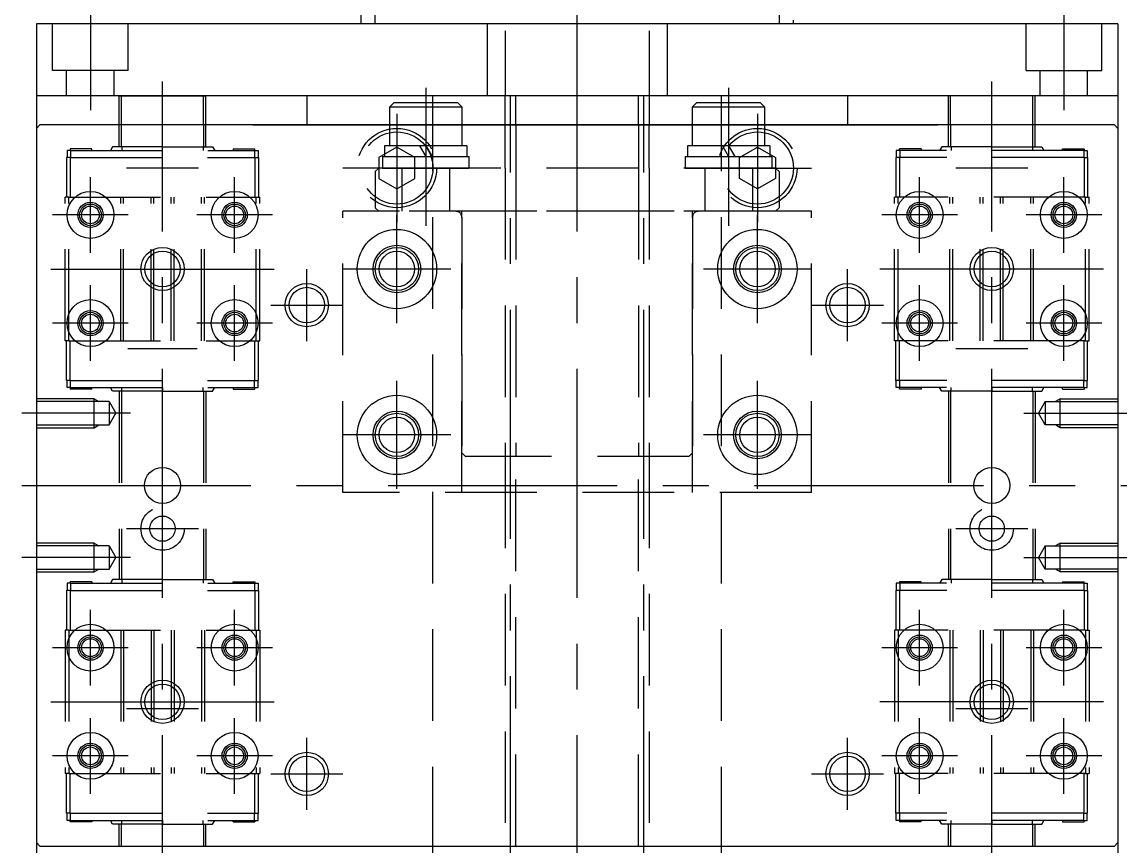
# Model space of a CAD drawing. Extents: x -60 to 500, y -16 to 599.
# Drawn here: x 269.9 to 422.2, y 116 to 230.2 of the extents above; entities that cross this region are included whole.
import ezdxf

# ---------------------------------------------------------------- set-up
doc = ezdxf.new("R2010")
doc.units = 0
doc.linetypes.add('CENTER', pattern=[50.8, 31.75, -6.35, 6.35, -6.35])
doc.linetypes.add('DASHED', pattern=[19.05, 12.7, -6.35])
doc.layers.get('0').update_dxf_attribs({"linetype": 'CONTINUOUS'})
doc.layers.add('CENTER', color=1, linetype='CENTER')

msp = doc.modelspace()

# ---------------------------------------------------------------- linework, layer by layer
at = {"color": 7, "linetype": 'CONTINUOUS'}
for p, q in [((316.9, 250), (316.9, 230)), ((318.9, 230), (318.9, 250)), ((374.9, 250), (374.9, 230)), ((421.9, 230), (271.9, 230)), ((271.9, 230), (271.9, 0)), ((376.9, 230), (316.9, 230)), ((376.9, 230), (376.9, 230.5)), ((421.9, 230), (421.9, 0)), ((421.9, 220), (271.9, 220)), ((283.4, 216), (283.4, 220)), ((283.4, 220), (295.4, 220)), ((283.7, 216), (283.7, 220)), ((295.1, 216), (295.1, 220)), ((295.4, 216), (295.4, 220)), ((309.4, 220), (309.4, 216)), ((336.9, 216), (336.9, 220)), ((338.4, 216), (338.4, 220)), ((355.4, 216), (355.4, 220)), ((356.9, 220), (356.9, 216)), ((384.4, 220), (384.4, 216)), ((410.4, 220), (398.4, 220)), ((398.4, 216), (398.4, 220)), ((398.7, 216), (398.7, 220)), ((410.1, 216), (410.1, 220)), ((410.4, 216), (410.4, 220)), ((320.9, 218.5), (321.5, 219.1)), ((320.9, 216), (320.9, 218.5)), ((320.9, 218.5), (330.9, 218.5)), ((321.5, 219.1), (330.3, 219.1)), ((330.3, 219.1), (330.9, 218.5)), ((330.9, 218.5), (330.9, 216)), ((362.9, 218.5), (363.5, 219.1)), ((362.9, 216), (362.9, 218.5)), ((362.9, 218.5), (372.9, 218.5)), ((363.5, 219.1), (372.3, 219.1)), ((372.3, 219.1), (372.9, 218.5)), ((372.9, 218.5), (372.9, 216)), ((272.4, 216), (271.9, 215.5)), ((272.4, 216), (271.9, 215.5)), ((271.9, 215.5), (271.9, 116.5)), ((271.9, 215.5), (271.9, 116.5)), ((421.4, 216), (272.4, 216)), ((421.4, 216), (272.4, 216)), ((301.9, 216), (296.9, 216)), ((301.9, 216), (391.9, 216)), ((391.9, 216), (396.9, 216)), ((421.4, 216), (421.9, 215.5)), ((421.4, 216), (421.9, 215.5)), ((421.9, 215.5), (421.9, 116.5)), ((421.9, 215.5), (421.9, 116.5)), ((272.4, 116), (271.9, 116.5)), ((272.4, 116), (271.9, 116.5)), ((272.4, 116), (421.4, 116)), ((421.4, 116), (421.9, 116.5)), ((421.4, 116), (421.9, 116.5))]:
    msp.add_line(p, q, dxfattribs=at)
at = {"color": 3, "linetype": 'DASHED'}
for p, q in [((274.15, 223.5), (274.15, 230)), ((284.65, 223.5), (284.65, 230)), ((334.4, 230), (334.4, 220)), ((359.4, 230), (359.4, 220)), ((409.15, 223.5), (409.15, 230)), ((419.65, 223.5), (419.65, 230)), ((336.9, 229), (336.9, 220)), ((356.9, 229), (356.9, 220)), ((284.65, 223.5), (274.15, 223.5)), ((276.1, 220), (276.1, 223.5)), ((282.7, 220), (282.7, 223.5)), ((409.15, 223.5), (419.65, 223.5)), ((411.1, 220), (411.1, 223.5)), ((417.7, 220), (417.7, 223.5)), ((326.9, 0), (326.9, 220)), ((366.9, 0), (366.9, 220)), ((283.4, 212.95), (283.4, 216)), ((283.7, 212.95), (283.7, 216)), ((295.1, 216), (295.1, 212.95)), ((295.4, 212.95), (295.4, 216)), ((320.9, 213.1), (320.9, 216)), ((330.9, 216), (330.9, 213.1)), ((336.9, 210), (336.9, 216)), ((336.9, 210), (336.9, 216)), ((338.4, 216), (338.4, 210)), ((338.4, 216), (338.4, 210)), ((355.4, 216), (355.4, 210)), ((355.4, 216), (355.4, 210)), ((356.9, 210), (356.9, 216)), ((356.9, 210), (356.9, 216)), ((362.9, 213.1), (362.9, 216)), ((372.9, 216), (372.9, 213.1)), ((398.4, 212.95), (398.4, 216)), ((398.7, 216), (398.7, 212.95)), ((410.1, 212.95), (410.1, 216)), ((410.4, 212.95), (410.4, 216)), ((276.65, 212.45), (276.15, 212.45)), ((276.15, 212.45), (276.15, 211.45)), ((279.6, 212.65), (276.6, 212.65)), ((276.6, 212.65), (276.6, 212.45)), ((276.65, 212.45), (302.15, 212.45)), ((276.65, 212.45), (276.65, 211.45)), ((279.6, 212.45), (279.6, 212.65)), ((282.47, 212.95), (282.17, 212.45)), ((283.77, 212.95), (282.47, 212.95)), ((289.4, 212.95), (283.77, 212.95)), ((283.77, 212.95), (283.77, 212.45)), ((289.4, 212.95), (295.03, 212.95)), ((289.4, 212.45), (289.4, 212.95)), ((295.03, 212.95), (296.33, 212.95)), ((295.03, 212.95), (295.03, 212.45)), ((296.33, 212.95), (296.63, 212.45)), ((299.2, 212.65), (302.2, 212.65)), ((299.2, 212.65), (299.2, 212.45)), ((302.15, 212.45), (302.65, 212.45)), ((302.15, 212.45), (302.15, 211.45)), ((302.2, 212.45), (302.2, 212.65)), ((302.65, 212.45), (302.65, 211.45)), ((321.9, 212.89), (319.4, 211.44)), ((331.6, 213.1), (320.2, 213.1)), ((320.2, 213.1), (320.2, 211.6)), ((324.4, 211.44), (321.9, 212.89)), ((325.04, 213.1), (325.9, 211.6)), ((325.9, 213.1), (326.77, 211.6)), ((331.6, 213.1), (331.6, 211.6)), ((373.6, 213.1), (362.2, 213.1)), ((362.2, 213.1), (362.2, 211.6)), ((367.04, 213.1), (367.9, 211.6)), ((367.9, 213.1), (368.77, 211.6)), ((369.4, 211.44), (371.9, 212.89)), ((371.9, 212.89), (374.4, 211.44)), ((373.6, 213.1), (373.6, 211.6)), ((391.65, 212.45), (391.15, 212.45)), ((391.15, 212.45), (391.15, 211.45)), ((394.6, 212.65), (391.6, 212.65)), ((391.6, 212.45), (391.6, 212.65)), ((417.15, 212.45), (391.65, 212.45)), ((391.65, 212.45), (391.65, 211.45)), ((394.6, 212.65), (394.6, 212.45)), ((397.47, 212.95), (397.17, 212.45)), ((398.77, 212.95), (397.47, 212.95)), ((404.4, 212.95), (398.77, 212.95)), ((398.77, 212.95), (398.77, 212.45)), ((404.4, 212.95), (410.03, 212.95)), ((404.4, 212.45), (404.4, 212.95)), ((410.03, 212.95), (410.03, 212.45)), ((410.03, 212.95), (411.33, 212.95)), ((411.33, 212.95), (411.63, 212.45)), ((414.2, 212.65), (417.2, 212.65)), ((414.2, 212.45), (414.2, 212.65)), ((417.15, 212.45), (417.65, 212.45)), ((417.15, 212.45), (417.15, 211.45)), ((417.2, 212.65), (417.2, 212.45)), ((417.65, 212.45), (417.65, 211.45)), ((276.1, 211.45), (276.1, 205.95)), ((276.6, 211.45), (276.1, 211.45)), ((276.6, 211.45), (302.2, 211.45)), ((276.6, 211.45), (276.6, 205.95)), ((302.2, 211.45), (302.2, 205.95)), ((302.2, 211.45), (302.7, 211.45)), ((302.7, 211.45), (302.7, 205.95)), ((319.4, 211.44), (319.4, 208.56)), ((319.9, 211.6), (331.9, 211.6)), ((319.9, 211.6), (319.9, 210)), ((324.4, 208.56), (324.4, 211.44)), ((331.9, 211.6), (331.9, 210)), ((361.9, 211.6), (373.9, 211.6)), ((361.9, 211.6), (361.9, 210)), ((369.4, 208.56), (369.4, 211.44)), ((373.9, 211.6), (373.9, 210)), ((374.4, 211.44), (374.4, 208.56)), ((391.6, 211.45), (391.1, 211.45)), ((391.1, 211.45), (391.1, 205.95)), ((417.2, 211.45), (391.6, 211.45)), ((391.6, 211.45), (391.6, 205.95)), ((417.2, 211.45), (417.7, 211.45)), ((417.2, 211.45), (417.2, 205.95)), ((417.7, 211.45), (417.7, 205.95)), ((318.9, 209.5), (319.4, 210)), ((318.9, 209.5), (318.9, 204.5)), ((374.4, 210), (319.4, 210)), ((319.9, 210), (331.9, 210)), ((322.6, 210), (322.6, 204)), ((329.2, 210), (329.2, 204)), ((336.9, 210), (336.9, 170)), ((336.9, 210), (336.9, 170)), ((338.4, 210), (338.4, 170)), ((338.4, 210), (338.4, 170)), ((355.4, 210), (355.4, 170)), ((355.4, 210), (355.4, 170)), ((356.9, 210), (356.9, 170)), ((356.9, 210), (356.9, 170)), ((361.9, 210), (373.9, 210)), ((364.6, 210), (364.6, 204)), ((371.2, 210), (371.2, 204)), ((374.9, 209.5), (374.4, 210)), ((374.9, 209.5), (374.9, 204.5)), ((319.4, 208.56), (321.9, 207.11)), ((321.9, 207.11), (324.4, 208.56)), ((371.9, 207.11), (369.4, 208.56)), ((374.4, 208.56), (371.9, 207.11)), ((275.9, 186.05), (275.9, 205.95)), ((276.4, 205.95), (275.9, 205.95)), ((276.4, 205.95), (302.4, 205.95)), ((276.4, 186.05), (276.4, 205.95)), ((283.6, 186.05), (283.6, 205.95)), ((284, 186.05), (284, 205.95)), ((287.8, 186.05), (287.8, 205.95)), ((288.2, 186.05), (288.2, 205.95)), ((290.6, 186.05), (290.6, 205.95)), ((291, 186.05), (291, 205.95)), ((294.8, 186.05), (294.8, 205.95)), ((295.2, 186.05), (295.2, 205.95)), ((302.4, 186.05), (302.4, 205.95)), ((302.4, 205.95), (302.9, 205.95)), ((302.9, 186.05), (302.9, 205.95)), ((390.9, 186.05), (390.9, 205.95)), ((391.4, 205.95), (390.9, 205.95)), ((417.4, 205.95), (391.4, 205.95)), ((391.4, 186.05), (391.4, 205.95)), ((398.6, 186.05), (398.6, 205.95)), ((399, 186.05), (399, 205.95)), ((402.8, 186.05), (402.8, 205.95)), ((403.2, 186.05), (403.2, 205.95)), ((405.6, 186.05), (405.6, 205.95)), ((406, 186.05), (406, 205.95)), ((409.8, 186.05), (409.8, 205.95)), ((410.2, 186.05), (410.2, 205.95)), ((417.4, 186.05), (417.4, 205.95)), ((417.4, 205.95), (417.9, 205.95)), ((417.9, 186.05), (417.9, 205.95)), ((318.9, 204.5), (319.4, 204)), ((374.9, 204.5), (374.4, 204)), ((314.4, 165), (314.4, 204)), ((379.4, 204), (314.4, 204)), ((374.4, 204), (319.4, 204)), ((330.9, 165), (330.9, 204)), ((330.9, 203.2), (330.9, 170.5)), ((362.9, 165), (362.9, 204)), ((362.9, 203.2), (362.9, 170.5)), ((379.4, 165), (379.4, 204)), ((276.4, 186.05), (275.9, 186.05)), ((276.1, 180.55), (276.1, 186.05)), ((276.4, 186.05), (302.4, 186.05)), ((276.6, 180.55), (276.6, 186.05)), ((302.2, 180.55), (302.2, 186.05)), ((302.4, 186.05), (302.9, 186.05)), ((302.7, 180.55), (302.7, 186.05)), ((391.4, 186.05), (390.9, 186.05)), ((391.1, 180.55), (391.1, 186.05)), ((417.4, 186.05), (391.4, 186.05)), ((391.6, 180.55), (391.6, 186.05)), ((417.2, 180.55), (417.2, 186.05)), ((417.4, 186.05), (417.9, 186.05)), ((417.7, 180.55), (417.7, 186.05)), ((276.6, 180.55), (276.1, 180.55)), ((276.15, 179.55), (276.15, 180.55)), ((276.6, 180.55), (302.2, 180.55)), ((276.65, 179.55), (276.65, 180.55)), ((302.15, 179.55), (302.15, 180.55)), ((302.2, 180.55), (302.7, 180.55)), ((302.65, 179.55), (302.65, 180.55)), ((391.6, 180.55), (391.1, 180.55)), ((391.15, 179.55), (391.15, 180.55)), ((417.2, 180.55), (391.6, 180.55)), ((391.65, 179.55), (391.65, 180.55)), ((417.15, 179.55), (417.15, 180.55)), ((417.2, 180.55), (417.7, 180.55)), ((417.65, 179.55), (417.65, 180.55)), ((276.65, 179.55), (276.15, 179.55)), ((276.6, 179.55), (276.6, 179.35)), ((279.6, 179.35), (276.6, 179.35)), ((276.65, 179.55), (302.15, 179.55)), ((279.6, 179.35), (279.6, 179.55)), ((282.47, 179.05), (282.17, 179.55)), ((283.77, 179.05), (282.47, 179.05)), ((283.4, 179.05), (283.4, 152.95)), ((283.7, 179.05), (283.7, 152.95)), ((283.77, 179.05), (283.77, 179.55)), ((289.4, 179.05), (283.77, 179.05)), ((289.4, 179.55), (289.4, 179.05)), ((289.4, 179.05), (295.03, 179.05)), ((295.03, 179.05), (295.03, 179.55)), ((295.03, 179.05), (296.33, 179.05)), ((295.1, 179.05), (295.1, 152.95)), ((295.4, 179.05), (295.4, 152.95)), ((296.33, 179.05), (296.63, 179.55)), ((299.2, 179.55), (299.2, 179.35)), ((299.2, 179.35), (302.2, 179.35)), ((302.15, 179.55), (302.65, 179.55)), ((302.2, 179.35), (302.2, 179.55)), ((391.65, 179.55), (391.15, 179.55)), ((391.6, 179.35), (391.6, 179.55)), ((394.6, 179.35), (391.6, 179.35)), ((417.15, 179.55), (391.65, 179.55)), ((394.6, 179.55), (394.6, 179.35)), ((397.47, 179.05), (397.17, 179.55)), ((398.77, 179.05), (397.47, 179.05)), ((398.4, 179.05), (398.4, 152.95)), ((398.7, 179.05), (398.7, 152.95)), ((398.77, 179.05), (398.77, 179.55)), ((404.4, 179.05), (398.77, 179.05)), ((404.4, 179.55), (404.4, 179.05)), ((404.4, 179.05), (410.03, 179.05)), ((410.03, 179.05), (410.03, 179.55)), ((410.03, 179.05), (411.33, 179.05)), ((410.1, 179.05), (410.1, 152.95)), ((410.4, 179.05), (410.4, 152.95)), ((411.33, 179.05), (411.63, 179.55)), ((414.2, 179.35), (414.2, 179.55)), ((414.2, 179.35), (417.2, 179.35)), ((417.15, 179.55), (417.65, 179.55)), ((417.2, 179.55), (417.2, 179.35)), ((279.9, 178), (271.9, 178)), ((282, 177.62), (271.9, 177.62)), ((279.9, 174), (279.9, 178)), ((279.9, 178), (280.56, 177.62)), ((282, 177.62), (282.94, 176)), ((282, 177.62), (282, 174.38)), ((411.8, 177.62), (410.87, 176)), ((411.8, 177.62), (421.9, 177.62)), ((411.8, 177.62), (411.8, 174.38)), ((413.9, 178), (413.25, 177.62)), ((413.9, 178), (421.9, 178)), ((413.9, 174), (413.9, 178)), ((282, 174.38), (282.94, 176)), ((411.8, 174.38), (410.87, 176)), ((271.9, 174.38), (282, 174.38)), ((271.9, 174), (279.9, 174)), ((279.9, 174), (280.56, 174.38)), ((421.9, 174.38), (411.8, 174.38)), ((413.9, 174), (413.25, 174.38)), ((421.9, 174), (413.9, 174)), ((331.4, 170), (330.9, 170.5)), ((362.4, 170), (331.4, 170)), ((336.9, 170), (336.9, 116)), ((338.4, 116), (338.4, 170)), ((355.4, 116), (355.4, 170)), ((356.9, 170), (356.9, 116)), ((362.9, 170.5), (362.4, 170)), ((379.4, 165), (314.4, 165)), ((279.9, 158), (271.9, 158)), ((282, 157.62), (271.9, 157.62)), ((279.9, 154), (279.9, 158)), ((279.9, 158), (280.56, 157.62)), ((282, 157.62), (282, 154.38)), ((282, 157.62), (282.94, 156)), ((411.8, 157.62), (410.87, 156)), ((411.8, 157.62), (421.9, 157.62)), ((411.8, 157.62), (411.8, 154.38)), ((413.9, 158), (413.25, 157.62)), ((413.9, 158), (421.9, 158)), ((413.9, 154), (413.9, 158)), ((282, 154.38), (282.94, 156)), ((411.8, 154.38), (410.87, 156)), ((271.9, 154.38), (282, 154.38)), ((271.9, 154), (279.9, 154)), ((279.9, 154), (280.56, 154.38)), ((421.9, 154.38), (411.8, 154.38)), ((413.9, 154), (413.25, 154.38)), ((421.9, 154), (413.9, 154)), ((276.65, 152.45), (276.15, 152.45)), ((276.15, 152.45), (276.15, 151.45)), ((279.6, 152.65), (276.6, 152.65)), ((276.6, 152.45), (276.6, 152.65)), ((276.65, 152.45), (302.15, 152.45)), ((276.65, 152.45), (276.65, 151.45)), ((279.6, 152.65), (279.6, 152.45)), ((282.47, 152.95), (282.17, 152.45)), ((283.77, 152.95), (282.47, 152.95)), ((289.4, 152.95), (283.77, 152.95)), ((283.77, 152.95), (283.77, 152.45)), ((289.4, 152.95), (295.03, 152.95)), ((289.4, 152.45), (289.4, 152.95)), ((295.03, 152.95), (296.33, 152.95)), ((295.03, 152.95), (295.03, 152.45)), ((296.33, 152.95), (296.63, 152.45)), ((299.2, 152.65), (302.2, 152.65)), ((299.2, 152.45), (299.2, 152.65)), ((302.15, 152.45), (302.65, 152.45)), ((302.15, 152.45), (302.15, 151.45)), ((302.2, 152.65), (302.2, 152.45)), ((302.65, 152.45), (302.65, 151.45)), ((391.65, 152.45), (391.15, 152.45)), ((391.15, 152.45), (391.15, 151.45)), ((394.6, 152.65), (391.6, 152.65)), ((391.6, 152.65), (391.6, 152.45)), ((417.15, 152.45), (391.65, 152.45)), ((391.65, 152.45), (391.65, 151.45)), ((394.6, 152.45), (394.6, 152.65)), ((397.47, 152.95), (397.17, 152.45)), ((398.77, 152.95), (397.47, 152.95)), ((404.4, 152.95), (398.77, 152.95)), ((398.77, 152.95), (398.77, 152.45)), ((404.4, 152.95), (410.03, 152.95)), ((404.4, 152.45), (404.4, 152.95)), ((410.03, 152.95), (411.33, 152.95)), ((410.03, 152.95), (410.03, 152.45)), ((411.33, 152.95), (411.63, 152.45)), ((414.2, 152.65), (417.2, 152.65)), ((414.2, 152.65), (414.2, 152.45)), ((417.15, 152.45), (417.65, 152.45)), ((417.15, 152.45), (417.15, 151.45)), ((417.2, 152.45), (417.2, 152.65)), ((417.65, 152.45), (417.65, 151.45)), ((276.1, 151.45), (276.1, 145.95)), ((276.6, 151.45), (276.1, 151.45)), ((276.6, 151.45), (302.2, 151.45)), ((276.6, 151.45), (276.6, 145.95)), ((302.2, 151.45), (302.2, 145.95)), ((302.2, 151.45), (302.7, 151.45)), ((302.7, 151.45), (302.7, 145.95)), ((391.6, 151.45), (391.1, 151.45)), ((391.1, 151.45), (391.1, 145.95)), ((417.2, 151.45), (391.6, 151.45)), ((391.6, 151.45), (391.6, 145.95)), ((417.2, 151.45), (417.2, 145.95)), ((417.2, 151.45), (417.7, 151.45)), ((417.7, 151.45), (417.7, 145.95)), ((275.9, 145.95), (275.9, 126.05)), ((276.4, 145.95), (275.9, 145.95)), ((276.4, 145.95), (302.4, 145.95)), ((276.4, 145.95), (276.4, 126.05)), ((283.6, 145.95), (283.6, 126.05)), ((284, 145.95), (284, 126.05)), ((287.8, 145.95), (287.8, 126.05)), ((288.2, 145.95), (288.2, 126.05)), ((290.6, 145.95), (290.6, 126.05)), ((291, 145.95), (291, 126.05)), ((294.8, 145.95), (294.8, 126.05)), ((295.2, 145.95), (295.2, 126.05)), ((302.4, 145.95), (302.4, 126.05)), ((302.4, 145.95), (302.9, 145.95)), ((302.9, 145.95), (302.9, 126.05)), ((390.9, 145.95), (390.9, 126.05)), ((391.4, 145.95), (390.9, 145.95)), ((417.4, 145.95), (391.4, 145.95)), ((391.4, 145.95), (391.4, 126.05)), ((398.6, 145.95), (398.6, 126.05)), ((399, 145.95), (399, 126.05)), ((402.8, 145.95), (402.8, 126.05)), ((403.2, 145.95), (403.2, 126.05)), ((405.6, 145.95), (405.6, 126.05)), ((406, 145.95), (406, 126.05)), ((409.8, 145.95), (409.8, 126.05)), ((410.2, 145.95), (410.2, 126.05)), ((417.4, 145.95), (417.4, 126.05)), ((417.4, 145.95), (417.9, 145.95)), ((417.9, 145.95), (417.9, 126.05)), ((276.4, 126.05), (275.9, 126.05)), ((276.1, 120.55), (276.1, 126.05)), ((276.4, 126.05), (302.4, 126.05)), ((276.6, 120.55), (276.6, 126.05)), ((302.2, 120.55), (302.2, 126.05)), ((302.4, 126.05), (302.9, 126.05)), ((302.7, 120.55), (302.7, 126.05)), ((391.4, 126.05), (390.9, 126.05)), ((391.1, 120.55), (391.1, 126.05)), ((417.4, 126.05), (391.4, 126.05)), ((391.6, 120.55), (391.6, 126.05)), ((417.2, 120.55), (417.2, 126.05)), ((417.4, 126.05), (417.9, 126.05)), ((417.7, 120.55), (417.7, 126.05)), ((276.6, 120.55), (276.1, 120.55)), ((276.15, 119.55), (276.15, 120.55)), ((276.6, 120.55), (302.2, 120.55)), ((276.65, 119.55), (276.65, 120.55)), ((302.15, 119.55), (302.15, 120.55)), ((302.2, 120.55), (302.7, 120.55)), ((302.65, 119.55), (302.65, 120.55)), ((391.6, 120.55), (391.1, 120.55)), ((391.15, 119.55), (391.15, 120.55)), ((417.2, 120.55), (391.6, 120.55)), ((391.65, 119.55), (391.65, 120.55)), ((417.15, 119.55), (417.15, 120.55)), ((417.2, 120.55), (417.7, 120.55)), ((417.65, 119.55), (417.65, 120.55)), ((276.65, 119.55), (276.15, 119.55)), ((276.6, 119.35), (276.6, 119.55)), ((279.6, 119.35), (276.6, 119.35)), ((276.65, 119.55), (302.15, 119.55)), ((279.6, 119.55), (279.6, 119.35)), ((282.47, 119.05), (282.17, 119.55)), ((283.77, 119.05), (282.47, 119.05)), ((283.4, 116), (283.4, 119.05)), ((283.7, 116), (283.7, 119.05)), ((283.77, 119.05), (283.77, 119.55)), ((289.4, 119.05), (283.77, 119.05)), ((289.4, 119.55), (289.4, 119.05)), ((289.4, 119.05), (295.03, 119.05)), ((295.03, 119.05), (295.03, 119.55)), ((295.03, 119.05), (296.33, 119.05)), ((295.1, 119.05), (295.1, 116)), ((295.4, 116), (295.4, 119.05)), ((296.33, 119.05), (296.63, 119.55)), ((299.2, 119.35), (299.2, 119.55)), ((299.2, 119.35), (302.2, 119.35)), ((302.15, 119.55), (302.65, 119.55)), ((302.2, 119.55), (302.2, 119.35)), ((391.65, 119.55), (391.15, 119.55)), ((391.6, 119.55), (391.6, 119.35)), ((394.6, 119.35), (391.6, 119.35)), ((417.15, 119.55), (391.65, 119.55)), ((394.6, 119.35), (394.6, 119.55)), ((397.47, 119.05), (397.17, 119.55)), ((398.77, 119.05), (397.47, 119.05)), ((398.4, 116), (398.4, 119.05)), ((398.7, 119.05), (398.7, 116)), ((398.77, 119.05), (398.77, 119.55)), ((404.4, 119.05), (398.77, 119.05)), ((404.4, 119.55), (404.4, 119.05)), ((404.4, 119.05), (410.03, 119.05)), ((410.03, 119.05), (410.03, 119.55)), ((410.03, 119.05), (411.33, 119.05)), ((410.1, 116), (410.1, 119.05)), ((410.4, 116), (410.4, 119.05)), ((411.33, 119.05), (411.63, 119.55)), ((414.2, 119.55), (414.2, 119.35)), ((414.2, 119.35), (417.2, 119.35)), ((417.15, 119.55), (417.65, 119.55)), ((417.2, 119.35), (417.2, 119.55))]:
    msp.add_line(p, q, dxfattribs=at)
for centre, radius in [((321.9, 210), 5.5), ((321.9, 210), 5), ((371.9, 210), 5.5), ((371.9, 210), 5), ((289.4, 160), 3), ((404.4, 160), 3), ((289.4, 160), 1.75), ((404.4, 160), 1.75)]:
    msp.add_circle(centre, radius, dxfattribs=at)
at = {"color": 7, "linetype": 'CONTINUOUS'}
for centre, radius in [((279.4, 203.5), 3.25), ((299.4, 203.5), 3.25), ((394.4, 203.5), 3.25), ((414.4, 203.5), 3.25), ((279.4, 203.5), 1.75), ((279.4, 203.5), 1.23), ((299.4, 203.5), 1.75), ((299.4, 203.5), 1.23), ((394.4, 203.5), 1.75), ((394.4, 203.5), 1.23), ((414.4, 203.5), 1.75), ((414.4, 203.5), 1.23), ((321.9, 196), 5.5), ((371.9, 196), 5.5), ((289.4, 196), 2.46), ((321.9, 196), 3.3), ((321.9, 196), 2.46), ((371.9, 196), 3.3), ((371.9, 196), 2.46), ((404.4, 196), 2.46), ((309.4, 191), 2.46), ((384.4, 191), 2.46), ((279.4, 188.5), 3.25), ((299.4, 188.5), 3.25), ((394.4, 188.5), 3.25), ((414.4, 188.5), 3.25), ((279.4, 188.5), 1.75), ((279.4, 188.5), 1.23), ((299.4, 188.5), 1.75), ((299.4, 188.5), 1.23), ((394.4, 188.5), 1.75), ((394.4, 188.5), 1.23), ((414.4, 188.5), 1.75), ((414.4, 188.5), 1.23), ((321.9, 173), 5.5), ((371.9, 173), 5.5), ((321.9, 173), 3.3), ((321.9, 173), 2.46), ((371.9, 173), 3.3), ((371.9, 173), 2.46), ((289.4, 166), 2.5), ((404.4, 166), 2.5), ((279.4, 143.5), 3.25), ((299.4, 143.5), 3.25), ((394.4, 143.5), 3.25), ((414.4, 143.5), 3.25), ((279.4, 143.5), 1.75), ((279.4, 143.5), 1.23), ((299.4, 143.5), 1.75), ((299.4, 143.5), 1.23), ((394.4, 143.5), 1.75), ((394.4, 143.5), 1.23), ((414.4, 143.5), 1.75), ((414.4, 143.5), 1.23), ((289.4, 136), 2.46), ((404.4, 136), 2.46), ((279.4, 128.5), 3.25), ((299.4, 128.5), 3.25), ((394.4, 128.5), 3.25), ((414.4, 128.5), 3.25), ((279.4, 128.5), 1.75), ((279.4, 128.5), 1.23), ((299.4, 128.5), 1.75), ((299.4, 128.5), 1.23), ((394.4, 128.5), 1.75), ((394.4, 128.5), 1.23), ((414.4, 128.5), 1.75), ((414.4, 128.5), 1.23), ((309.4, 126), 2.46), ((384.4, 126), 2.46)]:
    msp.add_circle(centre, radius, dxfattribs=at)
at = {"color": 3, "linetype": 'CONTINUOUS'}
for centre, radius in [((279.4, 203.5), 1.5), ((299.4, 203.5), 1.5), ((394.4, 203.5), 1.5), ((414.4, 203.5), 1.5), ((289.4, 196), 3), ((321.9, 196), 3), ((371.9, 196), 3), ((404.4, 196), 3), ((309.4, 191), 3), ((384.4, 191), 3), ((279.4, 188.5), 1.5), ((299.4, 188.5), 1.5), ((394.4, 188.5), 1.5), ((414.4, 188.5), 1.5), ((321.9, 173), 3), ((371.9, 173), 3), ((279.4, 143.5), 1.5), ((299.4, 143.5), 1.5), ((394.4, 143.5), 1.5), ((414.4, 143.5), 1.5), ((289.4, 136), 3), ((404.4, 136), 3), ((279.4, 128.5), 1.5), ((299.4, 128.5), 1.5), ((394.4, 128.5), 1.5), ((414.4, 128.5), 1.5), ((309.4, 126), 3), ((384.4, 126), 3)]:
    msp.add_circle(centre, radius, dxfattribs=at)
at = {"color": 3, "linetype": 'DASHED'}
for centre, start, end in [((330.1, 203.2), 0, 90), ((363.7, 203.2), 90, 180)]:
    msp.add_arc(centre, 0.8, start, end, dxfattribs=at)
at = {"layer": 'CENTER', "color": 1, "linetype": 'CENTER'}
for p, q in [((346.9, 230), (346.9, 317.5)), ((346.9, -2), (346.9, 275.8)), ((279.4, 232), (279.4, 218)), ((414.4, 232), (414.4, 218)), ((289.4, -2), (289.4, 222)), ((325.9, 221.1), (325.9, 202)), ((367.9, 221.1), (367.9, 202)), ((404.4, -2), (404.4, 222)), ((337.65, 57), (337.65, 220)), ((356.15, 57), (356.15, 220)), ((321.9, 217.5), (321.9, 202.5)), ((371.9, 217.5), (371.9, 202.5)), ((279.4, 198.25), (279.4, 208.75)), ((294.4, 210), (284.4, 210)), ((299.4, 198.25), (299.4, 208.75)), ((329.4, 210), (314.4, 210)), ((364.4, 210), (379.4, 210)), ((394.4, 198.25), (394.4, 208.75)), ((409.4, 210), (399.4, 210)), ((414.4, 198.25), (414.4, 208.75)), ((284.65, 203.5), (274.15, 203.5)), ((304.65, 203.5), (294.15, 203.5)), ((321.9, 188.5), (321.9, 203.5)), ((371.9, 188.5), (371.9, 203.5)), ((399.65, 203.5), (389.15, 203.5)), ((419.65, 203.5), (409.15, 203.5)), ((273.9, 196), (304.9, 196)), ((309.4, 186), (309.4, 196)), ((329.4, 196), (314.4, 196)), ((379.4, 196), (364.4, 196)), ((384.4, 186), (384.4, 196)), ((419.9, 196), (388.9, 196)), ((279.4, 183.25), (279.4, 193.75)), ((299.4, 183.25), (299.4, 193.75)), ((394.4, 183.25), (394.4, 193.75)), ((414.4, 183.25), (414.4, 193.75)), ((304.4, 191), (314.4, 191)), ((379.4, 191), (389.4, 191)), ((284.65, 188.5), (274.15, 188.5)), ((304.65, 188.5), (294.15, 188.5)), ((399.65, 188.5), (389.15, 188.5)), ((419.65, 188.5), (409.15, 188.5)), ((284.6, 185), (294.2, 185)), ((399.4, 185), (409.4, 185)), ((321.9, 165.5), (321.9, 180.5)), ((371.9, 165.5), (371.9, 180.5)), ((284.94, 176), (269.9, 176)), ((408.87, 176), (423.9, 176)), ((329.4, 173), (314.4, 173)), ((379.4, 173), (364.4, 173)), ((269.9, 166), (423.9, 166)), ((294.4, 160), (284.4, 160)), ((409.4, 160), (399.4, 160)), ((284.94, 156), (269.9, 156)), ((408.87, 156), (423.9, 156)), ((279.4, 138.25), (279.4, 148.75)), ((299.4, 138.25), (299.4, 148.75)), ((394.4, 138.25), (394.4, 148.75)), ((414.4, 138.25), (414.4, 148.75)), ((284.65, 143.5), (274.15, 143.5)), ((304.65, 143.5), (294.15, 143.5)), ((399.65, 143.5), (389.15, 143.5)), ((419.65, 143.5), (409.15, 143.5)), ((273.9, 136), (304.9, 136)), ((419.9, 136), (388.9, 136)), ((294.4, 135), (284.4, 135)), ((409.4, 135), (399.4, 135)), ((279.4, 123.25), (279.4, 133.75)), ((299.4, 123.25), (299.4, 133.75)), ((394.4, 123.25), (394.4, 133.75)), ((414.4, 123.25), (414.4, 133.75)), ((309.4, 121), (309.4, 131)), ((384.4, 121), (384.4, 131)), ((284.65, 128.5), (274.15, 128.5)), ((304.65, 128.5), (294.15, 128.5)), ((399.65, 128.5), (389.15, 128.5)), ((419.65, 128.5), (409.15, 128.5)), ((304.4, 126), (314.4, 126)), ((379.4, 126), (389.4, 126))]:
    msp.add_line(p, q, dxfattribs=at)

doc.saveas('drawing.dxf')
